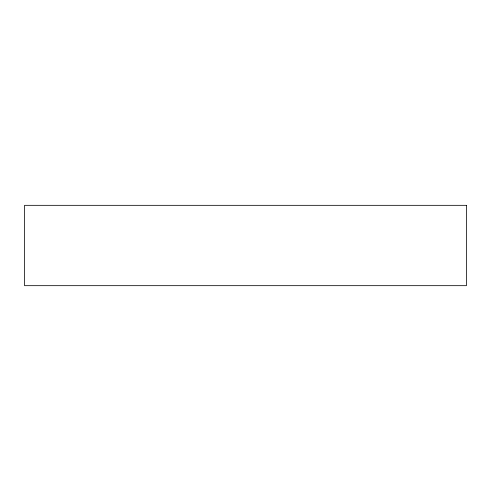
<?xml version="1.0" encoding="UTF-8"?>
<svg xmlns="http://www.w3.org/2000/svg" width="491" height="491" viewBox="0 0 491 491"><rect width="100%" height="100%" fill="white"/><g stroke="black" fill="none" stroke-linecap="round" stroke-linejoin="round"><path stroke-width="0.74" d="M466.45 205.33L24.55 205.33L24.55 285.67L466.45 285.67L466.45 205.33"/></g></svg>
